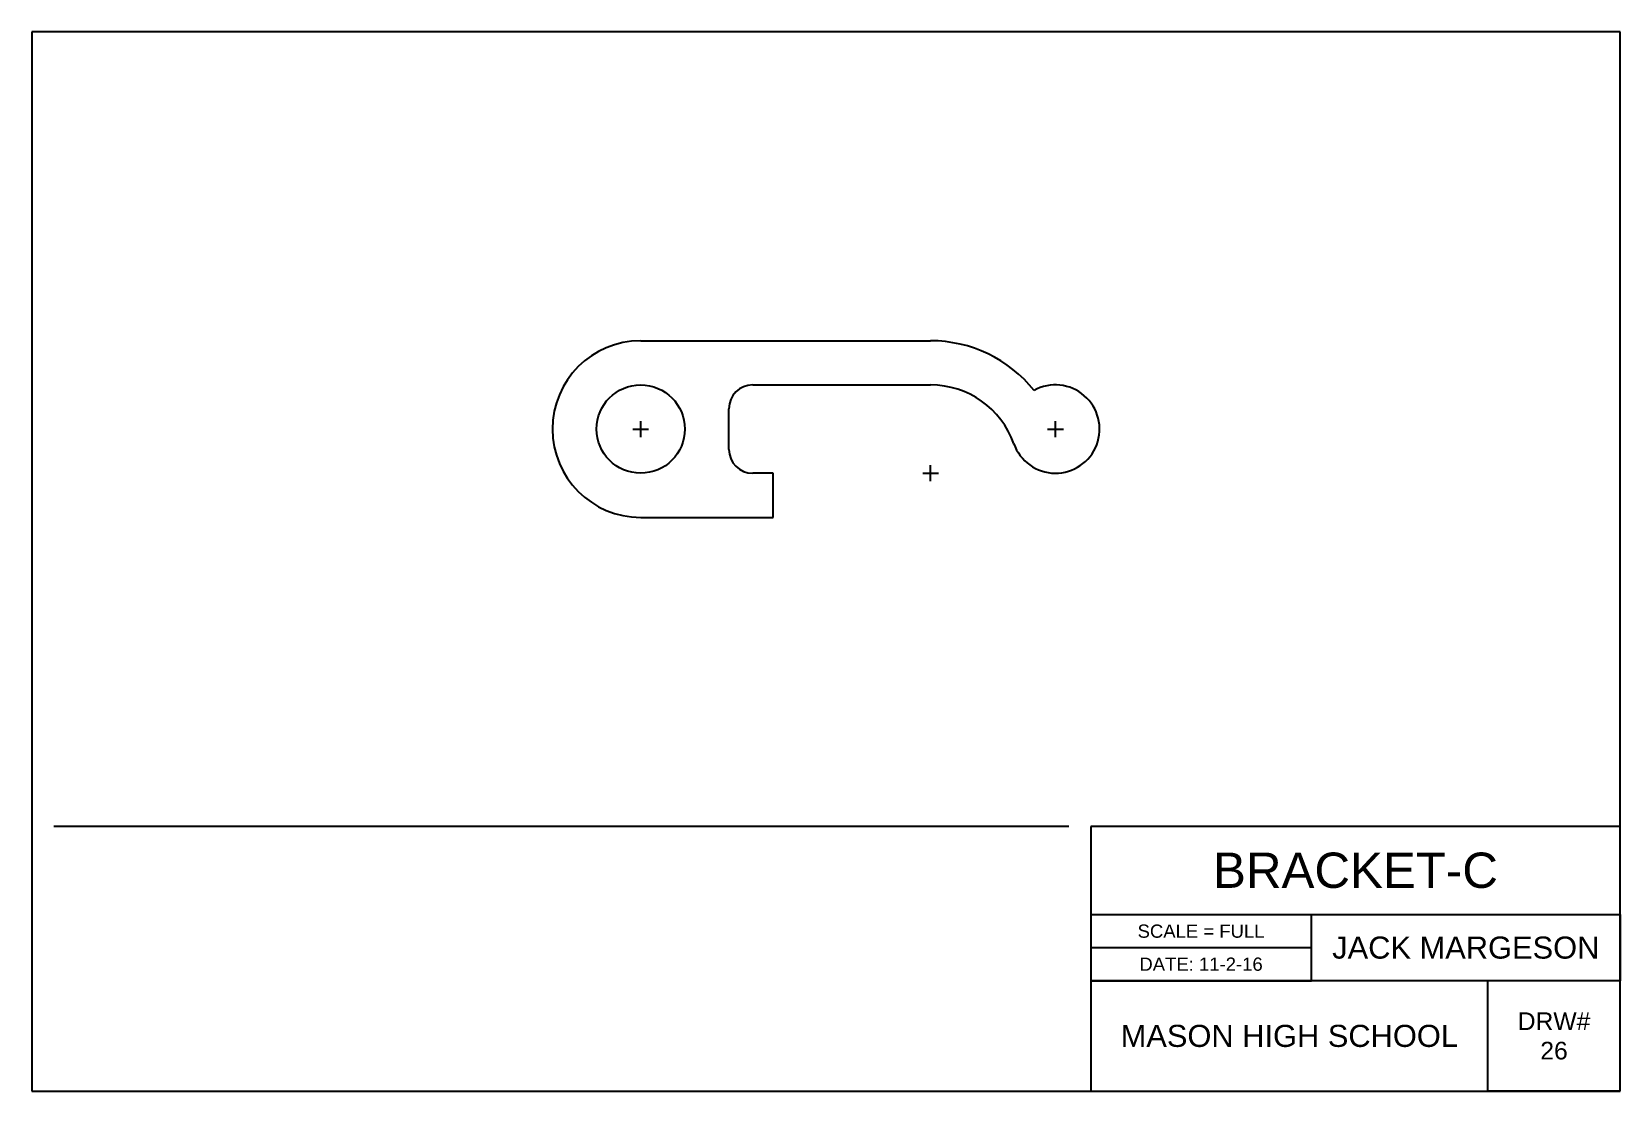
# Model space of a CAD drawing. Header units: inches. Extents: x 0 to 18, y 0 to 12.
import ezdxf

# ---------------------------------------------------------------- set-up
doc = ezdxf.new("R2010")
doc.units = ezdxf.units.IN
doc.header["$MEASUREMENT"] = 0
doc.styles.get("Standard").update_dxf_attribs({"font": 'arial.ttf'})

msp = doc.modelspace()

# ---------------------------------------------------------------- linework, layer by layer
for p, q in [((18, 12), (0, 12)), ((0, 12), (0, 0)), ((18, 0), (18, 12)), ((6.9, 8.5), (10.186, 8.5)), ((8.17, 8), (10.186, 8)), ((7.9, 7.27), (7.9, 7.73)), ((8.4, 7), (8.17, 7)), ((8.4, 6.5), (8.4, 7)), ((6.9, 6.5), (8.4, 6.5)), ((11.75, 3), (0.25, 3)), ((18, 3), (12, 3)), ((12, 3), (12, 0)), ((12, 3), (12, 2)), ((18, 0), (18, 3)), ((12, 2), (18, 2)), ((14.5, 1.25), (14.5, 2)), ((18, 2), (18, 1.25)), ((14.5, 1.625), (12, 1.625)), ((18, 1.25), (12, 1.25)), ((12, 1.25), (14.5, 1.25)), ((16.5, 0), (16.5, 1.25)), ((0, 0), (18, 0)), ((18, 0), (16.5, 0))]:
    msp.add_line(p, q)
at = {"color": 3}
for p, q in [((6.9, 7.41), (6.9, 7.59)), ((11.6, 7.41), (11.6, 7.59)), ((6.81, 7.5), (6.99, 7.5)), ((11.51, 7.5), (11.69, 7.5)), ((10.186, 6.91), (10.186, 7.09)), ((10.186, 6.91), (10.186, 7.09)), ((10.096, 7), (10.276, 7)), ((10.096, 7), (10.276, 7))]:
    msp.add_line(p, q, dxfattribs=at)
msp.add_circle((6.9, 7.5), 0.5)
for centre, radius, start, end in [((6.9, 7.5), 1, 90, 270), ((10.186, 7), 1.5, 38.6594, 90), ((8.17, 7.73), 0.27, 90, 180), ((10.186, 7), 1, 19.4712, 90), ((11.6, 7.5), 0.5, 199.4712, 119.0653), ((8.17, 7.27), 0.27, 180, 270)]:
    msp.add_arc(centre, radius, start, end)

# ---------------------------------------------------------------- texts
at = {"attachment_point": 5}
for s, width, insert, char_height in [('BRACKET-C', 6, (15, 2.5), 0.4), ('SCALE = FULL', 2.5, (13.25, 1.812), 0.15), ('JACK MARGESON', 3.5, (16.25, 1.625), 0.25), ('DATE: 11-2-16', 2.5, (13.25, 1.438), 0.15), ('MASON HIGH SCHOOL', 4.5, (14.25, 0.625), 0.25), ('DRW#\\P26', 1.5, (17.25, 0.625), 0.2)]:
    msp.add_mtext_dynamic_manual_height_columns(s, width=width, gutter_width=1, heights=[0], dxfattribs=dict(at, insert=insert, char_height=char_height))

doc.saveas('drawing.dxf')
